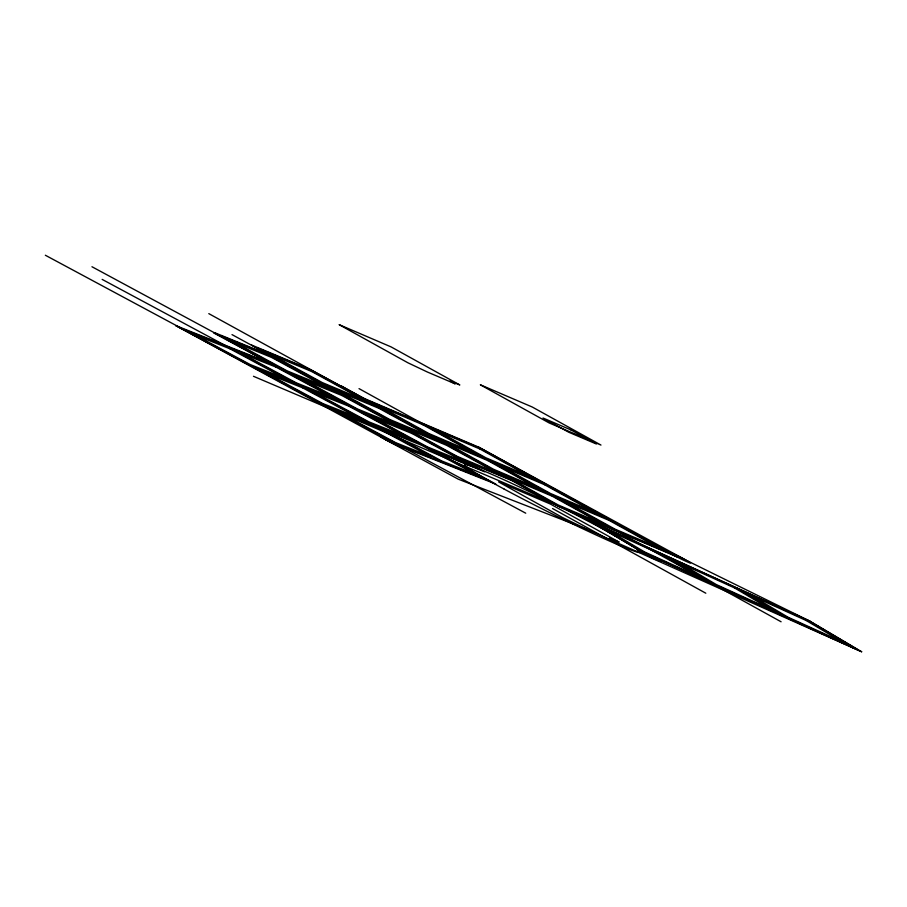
<?xml version="1.0" encoding="UTF-8"?>
<svg xmlns="http://www.w3.org/2000/svg" width="907" height="907" viewBox="0 0 907 907"><rect width="100%" height="100%" fill="white"/><g stroke="black" fill="none" stroke-linecap="round" stroke-linejoin="round"><path stroke-width="1.36" d="M586.908 529.28L458.126 479.111L175.788 325.624L269.152 362.721L214.449 332.586L269.64 355.102L251.511 345L309.276 369.092L363.333 398.094L478.647 447.128L686.633 560.492L810.053 621.227L861.65 651.759L586.908 529.28L562.499 517.5L498.601 481.9L550.458 504.077L619.164 542.114L609.311 538.134L614.583 541.048M182.205 328.731L278.891 367.142M252.996 366.734L297.813 384.545M299.061 385.044L343.889 402.855L213.599 332.892M254.958 367.8L299.786 385.6M301.033 386.099L345.85 403.91L416.642 441.913L371.813 424.113M325.738 405.803L370.566 423.614M327.71 406.858L372.539 424.669M373.775 425.168L418.603 442.979L489.395 480.982L398.49 444.872M277.417 358.787L220.934 335.749L289.276 372.766L337.744 392.538L269.402 355.521M429.102 448.602L478.227 468.647L409.885 431.63L361.417 411.846L429.759 448.874M457.752 457.559L511.616 480.03M359.297 396.824L479.066 447.752L671.259 553.95L253.472 376.292M486.617 458.976L541.967 482.513M488.363 459.94L543.712 483.476M551.263 494.689L606.613 518.226M553.009 495.664L608.359 519.201M810.053 621.227L589.21 520.754L640.807 551.286L861.65 651.759M102.162 279.401L444.566 463.171M45.35 255.241L525.731 513.192M175.788 325.624L399.93 445.995L495.812 484.089L435.734 451.822L484.712 471.81L464.441 460.824L512.228 480.755L559.449 506.843L677.824 557.193L478.647 447.128M91.958 266.737L429.43 448.738M232.011 334.615L458.296 457.786M510.822 479.701L445.11 443.761L393.128 422.072L458.84 458.012M208.803 313.629L511.219 479.86M359.025 388.627L781.097 621.783M422.174 423.569L485.075 458.318L429.725 434.782L340.851 385.668M614.368 529.756L551.467 495.007L496.129 471.47L559.029 506.231M552.556 508.532L705.805 593.212M808.761 620.989L855.199 648.471L642.099 551.513L595.661 524.042M739.024 589.255L785.451 616.737M737.085 588.382L783.512 615.853M667.348 556.649L713.775 584.131M665.409 555.764L711.836 583.246M339.263 324.74L407.935 362.8L427.571 372.108L455.257 383.888L449.985 380.974L459.826 384.953L391.121 346.916L339.331 324.729M480.404 384.851L549.075 422.911L600.967 445.065L532.262 407.016L480.472 384.84M229.913 348.787L195.05 334.932L250.105 364.501L284.968 378.344L229.913 348.787M275.989 367.086L241.126 353.231L296.181 382.799L331.044 396.654L275.989 367.086M302.666 387.845L267.803 374.001L322.858 403.558L357.721 417.413L302.666 387.845M348.742 406.155L313.879 392.3L368.934 421.868L403.796 435.711L348.742 406.155M375.419 426.914L340.556 413.059L395.611 442.627L430.474 456.482L375.419 426.914M421.494 445.212L386.62 431.369L441.675 460.926L476.549 474.78L421.494 445.212M271.612 357.437L233.915 342.052L287.065 370.85L324.763 386.235L271.612 357.437M339.649 393.57L291.17 373.797L359.512 410.826L407.98 430.598L339.649 393.57M341.848 395.486L304.151 380.112L357.313 408.91L395.01 424.283L341.848 395.486M412.095 433.546L374.398 418.161L427.548 446.958L465.246 462.343L412.095 433.546M310.035 369.886L258.053 348.197L323.765 384.137L375.747 405.826L310.035 369.886M311.555 371.462L271.136 354.603L322.234 382.55L362.664 399.42L311.555 371.462M377.573 406.824L325.59 385.135L391.302 421.075L443.285 442.763L377.573 406.824M379.092 408.399L338.662 391.541L389.772 419.488L430.201 436.358L379.092 408.399M446.629 445.337L406.2 428.478L457.309 456.425L497.739 473.295L446.629 445.337M570.707 429.805L543.021 418.025L568.712 432.22L596.387 443.999L570.707 429.805M423.013 424.816L379.965 406.506L428.886 433.535L471.935 451.845L423.013 424.816M479.905 448.999L436.857 430.7L485.778 457.729L528.826 476.039L479.905 448.999M486.821 459.282L431.483 435.745L494.383 470.506L549.721 494.043L486.821 459.282M487.66 460.529L444.611 442.231L493.544 469.259L536.581 487.569L487.66 460.529M544.551 484.723L501.503 466.413L550.424 493.453L593.473 511.752L544.551 484.723M552.306 496.254L509.269 477.944L558.19 504.984L601.239 523.282L552.306 496.254M609.198 520.448L566.149 502.138L615.071 529.166L658.119 547.477L609.198 520.448M809.407 621.102L592.441 522.398L641.453 551.399L858.419 650.115L809.407 621.102M662.813 555.299L608.574 530.618L644.684 551.989L698.934 576.671L662.813 555.299M734.5 587.906L680.25 563.224L716.371 584.596L770.61 609.277L734.5 587.906M806.176 620.513L751.926 595.842L788.047 617.213L842.286 641.884L806.176 620.513M672.348 554.551A13.004 0.658 26.5 0 0 690.544 563.043A13.004 0.658 26.5 0 0 673.935 554.075A13.004 0.658 26.5 0 0 672.348 554.551M580.333 516.537A13.004 0.658 26.5 0 0 598.529 525.04A13.004 0.658 26.5 0 0 581.92 516.06A13.004 0.658 26.5 0 0 580.333 516.537M385.668 439.725A13.004 0.658 26.5 0 0 403.864 448.217A13.004 0.658 26.5 0 0 387.266 439.249A13.004 0.658 26.5 0 0 385.668 439.725M641.952 552.658A13.004 0.658 26.5 0 0 660.149 561.161A13.004 0.658 26.5 0 0 643.539 552.182A13.004 0.658 26.5 0 0 641.952 552.658M504.224 489.134A97.99 4.954 26.5 0 0 640.127 552.386A97.99 4.954 26.5 0 0 513.328 484.089A97.99 4.954 26.5 0 0 504.224 489.134"/></g></svg>
